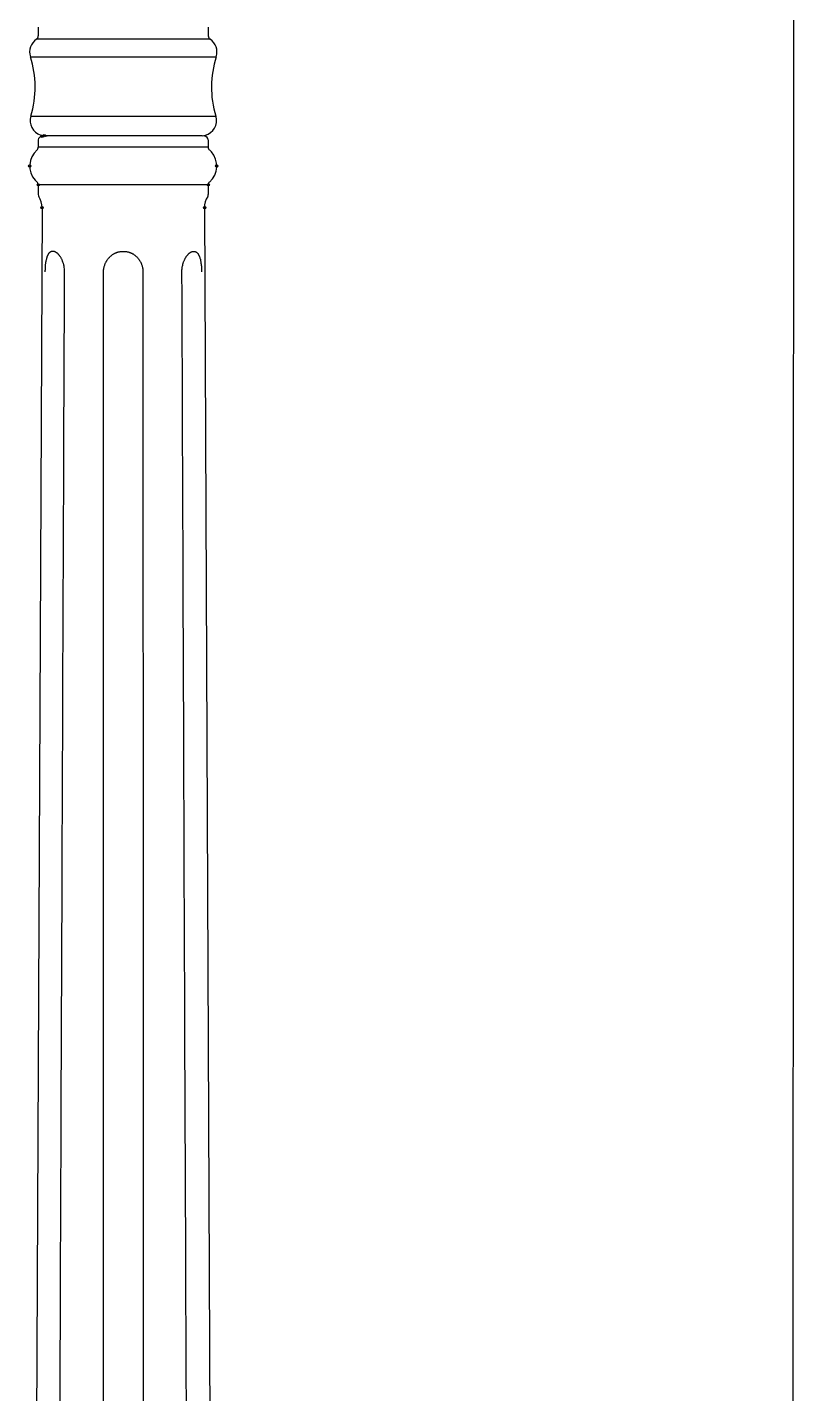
# Model space of a CAD drawing. Extents: x 0 to 91, y 0 to 417.
# Drawn here: x 16.1 to 74.5, y 104.2 to 208.3 of the extents above; entities that cross this region are included whole.
import ezdxf

# ---------------------------------------------------------------- set-up
doc = ezdxf.new("R2010")
doc.units = 0
doc.layers.add('LIVELLO_1', color=160, linetype='Continuous')

# ---------------------------------------------------------------- blocks, each defined once
blk = doc.blocks.new('AI9-BLK1')
at = {"layer": 'LIVELLO_1', "color": 7}
for p, q in [((29.44, 5.54), (29.35, -181.22)), ((-28.15, -0.33), (-28.15, -0.99)), ((-15.19, -0.33), (-15.19, -0.99)), ((-15.05, -1.24), (-28.28, -1.24)), ((-28.75, -2.57), (-14.58, -2.57)), ((-28.72, -7.09), (-14.61, -7.09)), ((-28.15, -8.91), (-28.15, -9.46)), ((-27.85, -8.63), (-27.47, -8.59)), ((-15.64, -8.59), (-27.69, -8.59)), ((-15.86, -8.59), (-27.47, -8.59)), ((-15.48, -8.63), (-15.86, -8.59)), ((-15.19, -8.91), (-15.19, -9.46)), ((-15.19, -9.46), (-28.15, -9.46)), ((-15.19, -12.33), (-28.15, -12.33)), ((-28.15, -12.33), (-28.15, -13.08)), ((-15.19, -12.33), (-15.19, -13.08)), ((-27.85, -14.07), (-28.44, -142.05)), ((-15.48, -14.07), (-14.9, -142.05))]:
    blk.add_line(p, q, dxfattribs=at)
for centre, radius in [((-27.69, -8.59), 0.09), ((-28.79, -10.89), 0.09), ((-14.54, -10.89), 0.0894), ((-27.86, -14.07), 0.0874)]:
    blk.add_circle(centre, radius, dxfattribs=at)
for centre, major_axis, ratio in [((-27.86, -8.63), (0.0051, -0.0925), 0.943642), ((-28.15, -12.33), (0.0894, 0), 0.979035), ((-15.19, -12.33), (0.0887, 0), 0.98653), ((-15.47, -14.07), (-0.002, -0.0925), 0.965328)]:
    blk.add_ellipse(centre, major_axis=major_axis, ratio=ratio, dxfattribs=at)
for points in [[(-28.28, -1.24), (-28.19, -1.18), (-28.15, -1.09), (-28.15, -0.99)], [(-15.19, -0.99), (-15.19, -1.09), (-15.13, -1.18), (-15.05, -1.24)], [(-28.28, -1.24), (-28.72, -1.53), (-28.91, -2.07), (-28.75, -2.57)], [(-14.58, -2.57), (-14.42, -2.07), (-14.61, -1.53), (-15.05, -1.24)], [(-28.72, -7.09), (-28.26, -5.61), (-28.28, -4.04), (-28.75, -2.57)], [(-14.58, -2.57), (-15.05, -4.04), (-15.07, -5.61), (-14.61, -7.09)], [(-27.85, -8.63), (-28.02, -8.63), (-28.15, -8.76), (-28.15, -8.91)], [(-15.19, -8.91), (-15.19, -8.76), (-15.32, -8.63), (-15.48, -8.63)], [(-28.24, -9.67), (-28.18, -9.62), (-28.15, -9.54), (-28.15, -9.46)], [(-15.19, -9.46), (-15.19, -9.54), (-15.15, -9.62), (-15.09, -9.67)], [(-28.15, -12.33), (-28.15, -12.25), (-28.18, -12.17), (-28.24, -12.12)], [(-15.09, -12.12), (-15.15, -12.17), (-15.19, -12.25), (-15.19, -12.33)], [(-28.15, -13.08), (-28.15, -13.13), (-28.13, -13.19), (-28.1, -13.23)], [(-27.85, -14.07), (-27.85, -13.78), (-27.94, -13.48), (-28.1, -13.23)], [(-15.23, -13.23), (-15.39, -13.48), (-15.48, -13.78), (-15.48, -14.07)], [(-15.23, -13.23), (-15.2, -13.19), (-15.19, -13.13), (-15.19, -13.08)]]:
    blk.add_open_spline(points, degree=3, dxfattribs=at)
for points, knots in [([(-28.72, -7.09), (-28.91, -7.7), (-28.57, -8.35), (-27.96, -8.54), (-27.87, -8.57), (-27.78, -8.58), (-27.69, -8.59)], [0, 0, 0, 0, 1, 1, 1, 2, 2, 2, 2]), ([(-15.64, -8.59), (-15, -8.55), (-14.52, -7.99), (-14.56, -7.35), (-14.57, -7.27), (-14.58, -7.17), (-14.61, -7.09)], [0, 0, 0, 0, 1, 1, 1, 2, 2, 2, 2]), ([(-28.24, -9.67), (-28.92, -10.27), (-28.98, -11.3), (-28.38, -11.98), (-28.34, -12.03), (-28.29, -12.08), (-28.24, -12.12)], [0, 0, 0, 0, 1, 1, 1, 2, 2, 2, 2]), ([(-15.09, -12.12), (-14.41, -11.52), (-14.35, -10.48), (-14.95, -9.81), (-15, -9.76), (-15.04, -9.72), (-15.09, -9.67)], [0, 0, 0, 0, 1, 1, 1, 2, 2, 2, 2]), ([(-26.14, -18.97), (-26.14, -18.92), (-26.14, -18.86), (-26.15, -18.8), (-26.15, -18.75), (-26.15, -18.69), (-26.16, -18.64), (-26.17, -18.6), (-26.17, -18.56), (-26.18, -18.52), (-26.19, -18.48), (-26.2, -18.44), (-26.2, -18.4), (-26.22, -18.37), (-26.22, -18.34), (-26.23, -18.32), (-26.24, -18.29), (-26.25, -18.26), (-26.26, -18.23), (-26.27, -18.21), (-26.27, -18.18), (-26.29, -18.16), (-26.3, -18.13), (-26.31, -18.1), (-26.32, -18.07), (-26.33, -18.05), (-26.34, -18.02), (-26.35, -18), (-26.37, -17.97), (-26.38, -17.95), (-26.39, -17.92), (-26.4, -17.9), (-26.42, -17.88), (-26.43, -17.86), (-26.45, -17.84), (-26.46, -17.81), (-26.47, -17.79), (-26.49, -17.77), (-26.5, -17.76), (-26.52, -17.74), (-26.53, -17.72), (-26.54, -17.7), (-26.56, -17.68), (-26.57, -17.67), (-26.58, -17.65), (-26.6, -17.63), (-26.61, -17.62), (-26.63, -17.6), (-26.64, -17.59), (-26.65, -17.58), (-26.67, -17.57), (-26.68, -17.55), (-26.7, -17.54), (-26.71, -17.53), (-26.72, -17.52), (-26.74, -17.51), (-26.75, -17.5), (-26.77, -17.49), (-26.78, -17.48), (-26.79, -17.47), (-26.81, -17.46), (-26.82, -17.46), (-26.83, -17.45), (-26.85, -17.44), (-26.86, -17.44), (-26.87, -17.43), (-26.88, -17.43), (-26.9, -17.42), (-26.91, -17.42), (-26.93, -17.42), (-26.93, -17.41), (-26.95, -17.41), (-26.96, -17.4), (-26.98, -17.4), (-26.99, -17.4), (-27, -17.4), (-27.02, -17.4), (-27.03, -17.4), (-27.04, -17.4), (-27.05, -17.4), (-27.06, -17.4), (-27.08, -17.4), (-27.09, -17.4), (-27.1, -17.4), (-27.11, -17.4), (-27.13, -17.4), (-27.14, -17.41), (-27.15, -17.41), (-27.16, -17.42), (-27.16, -17.42), (-27.18, -17.43), (-27.19, -17.43), (-27.2, -17.44), (-27.21, -17.44), (-27.23, -17.45), (-27.24, -17.46), (-27.25, -17.46), (-27.26, -17.47), (-27.27, -17.48), (-27.28, -17.49), (-27.29, -17.5), (-27.3, -17.51), (-27.31, -17.52), (-27.32, -17.53), (-27.33, -17.54), (-27.34, -17.55), (-27.35, -17.56), (-27.36, -17.58), (-27.36, -17.59), (-27.38, -17.6), (-27.38, -17.62), (-27.39, -17.63), (-27.41, -17.65), (-27.41, -17.67), (-27.42, -17.68), (-27.43, -17.7), (-27.44, -17.72), (-27.45, -17.74), (-27.46, -17.76), (-27.46, -17.77), (-27.47, -17.79), (-27.48, -17.81), (-27.49, -17.84), (-27.49, -17.86), (-27.5, -17.88), (-27.51, -17.9), (-27.51, -17.92), (-27.52, -17.95), (-27.53, -17.97), (-27.53, -18), (-27.54, -18.02), (-27.55, -18.05), (-27.55, -18.07), (-27.56, -18.1), (-27.56, -18.13), (-27.57, -18.16), (-27.57, -18.18), (-27.58, -18.21), (-27.59, -18.23), (-27.59, -18.26), (-27.59, -18.29), (-27.59, -18.32), (-27.6, -18.34), (-27.6, -18.37), (-27.61, -18.4), (-27.61, -18.44), (-27.62, -18.48), (-27.62, -18.52), (-27.62, -18.56), (-27.62, -18.6), (-27.63, -18.64), (-27.63, -18.69), (-27.63, -18.75), (-27.63, -18.8), (-27.64, -18.86), (-27.64, -18.92), (-27.64, -18.97)], [0, 0, 0, 0, 1, 1, 1, 2, 2, 2, 3, 3, 3, 4, 4, 4, 5, 5, 5, 6, 6, 6, 7, 7, 7, 8, 8, 8, 9, 9, 9, 10, 10, 10, 11, 11, 11, 12, 12, 12, 13, 13, 13, 14, 14, 14, 15, 15, 15, 16, 16, 16, 17, 17, 17, 18, 18, 18, 19, 19, 19, 20, 20, 20, 21, 21, 21, 22, 22, 22, 23, 23, 23, 24, 24, 24, 25, 25, 25, 26, 26, 26, 27, 27, 27, 28, 28, 28, 29, 29, 29, 30, 30, 30, 31, 31, 31, 32, 32, 32, 33, 33, 33, 34, 34, 34, 35, 35, 35, 36, 36, 36, 37, 37, 37, 38, 38, 38, 39, 39, 39, 40, 40, 40, 41, 41, 41, 42, 42, 42, 43, 43, 43, 44, 44, 44, 45, 45, 45, 46, 46, 46, 47, 47, 47, 48, 48, 48, 49, 49, 49, 50, 50, 50, 51, 51, 51, 52, 52, 52, 52]), ([(-23.17, -18.97), (-23.17, -18.92), (-23.17, -18.87), (-23.16, -18.81), (-23.15, -18.76), (-23.15, -18.71), (-23.14, -18.66), (-23.13, -18.62), (-23.12, -18.58), (-23.11, -18.55), (-23.1, -18.51), (-23.09, -18.47), (-23.08, -18.44), (-23.07, -18.41), (-23.06, -18.39), (-23.05, -18.36), (-23.04, -18.33), (-23.03, -18.31), (-23.02, -18.28), (-23.01, -18.25), (-22.99, -18.23), (-22.98, -18.21), (-22.97, -18.18), (-22.95, -18.15), (-22.93, -18.13), (-22.92, -18.1), (-22.9, -18.08), (-22.89, -18.06), (-22.87, -18.03), (-22.85, -18.01), (-22.84, -17.99), (-22.82, -17.96), (-22.8, -17.94), (-22.78, -17.92), (-22.76, -17.89), (-22.75, -17.88), (-22.72, -17.86), (-22.71, -17.83), (-22.69, -17.81), (-22.67, -17.79), (-22.65, -17.78), (-22.63, -17.76), (-22.6, -17.74), (-22.58, -17.72), (-22.56, -17.7), (-22.54, -17.69), (-22.52, -17.67), (-22.5, -17.66), (-22.48, -17.64), (-22.45, -17.63), (-22.43, -17.62), (-22.41, -17.6), (-22.39, -17.59), (-22.37, -17.58), (-22.34, -17.56), (-22.32, -17.55), (-22.3, -17.54), (-22.28, -17.53), (-22.26, -17.52), (-22.24, -17.51), (-22.21, -17.5), (-22.19, -17.5), (-22.17, -17.49), (-22.15, -17.48), (-22.13, -17.47), (-22.11, -17.46), (-22.09, -17.46), (-22.06, -17.45), (-22.03, -17.44), (-22, -17.44), (-21.97, -17.43), (-21.94, -17.42), (-21.91, -17.42), (-21.87, -17.41), (-21.83, -17.4), (-21.79, -17.4), (-21.75, -17.4), (-21.71, -17.4), (-21.66, -17.4)], [0, 0, 0, 0, 1, 1, 1, 2, 2, 2, 3, 3, 3, 4, 4, 4, 5, 5, 5, 6, 6, 6, 7, 7, 7, 8, 8, 8, 9, 9, 9, 10, 10, 10, 11, 11, 11, 12, 12, 12, 13, 13, 13, 14, 14, 14, 15, 15, 15, 16, 16, 16, 17, 17, 17, 18, 18, 18, 19, 19, 19, 20, 20, 20, 21, 21, 21, 22, 22, 22, 23, 23, 23, 24, 24, 24, 25, 25, 25, 26, 26, 26, 26]), ([(-21.66, -17.4), (-21.62, -17.4), (-21.59, -17.4), (-21.54, -17.4), (-21.5, -17.4), (-21.46, -17.41), (-21.42, -17.42), (-21.39, -17.42), (-21.36, -17.43), (-21.33, -17.44), (-21.3, -17.44), (-21.27, -17.45), (-21.24, -17.46), (-21.22, -17.46), (-21.2, -17.47), (-21.18, -17.48), (-21.16, -17.49), (-21.14, -17.5), (-21.12, -17.5), (-21.1, -17.51), (-21.07, -17.52), (-21.06, -17.53), (-21.04, -17.54), (-21.01, -17.55), (-20.99, -17.56), (-20.97, -17.57), (-20.95, -17.59), (-20.92, -17.6), (-20.9, -17.61), (-20.88, -17.63), (-20.86, -17.64), (-20.84, -17.66), (-20.81, -17.67), (-20.79, -17.69), (-20.77, -17.7), (-20.75, -17.72), (-20.73, -17.74), (-20.71, -17.76), (-20.69, -17.77), (-20.67, -17.79), (-20.65, -17.81), (-20.63, -17.83), (-20.61, -17.85), (-20.59, -17.87), (-20.57, -17.89), (-20.55, -17.91), (-20.53, -17.94), (-20.51, -17.96), (-20.5, -17.98), (-20.48, -18.01), (-20.46, -18.03), (-20.44, -18.06), (-20.43, -18.08), (-20.41, -18.1), (-20.4, -18.13), (-20.38, -18.15), (-20.37, -18.18), (-20.36, -18.21), (-20.34, -18.23), (-20.33, -18.25), (-20.31, -18.28), (-20.31, -18.31), (-20.29, -18.33), (-20.28, -18.36), (-20.28, -18.39), (-20.26, -18.41), (-20.25, -18.44), (-20.24, -18.47), (-20.23, -18.51), (-20.22, -18.55), (-20.21, -18.58), (-20.2, -18.62), (-20.2, -18.66), (-20.18, -18.71), (-20.18, -18.76), (-20.18, -18.81), (-20.17, -18.87), (-20.17, -18.92), (-20.17, -18.97)], [0, 0, 0, 0, 1, 1, 1, 2, 2, 2, 3, 3, 3, 4, 4, 4, 5, 5, 5, 6, 6, 6, 7, 7, 7, 8, 8, 8, 9, 9, 9, 10, 10, 10, 11, 11, 11, 12, 12, 12, 13, 13, 13, 14, 14, 14, 15, 15, 15, 16, 16, 16, 17, 17, 17, 18, 18, 18, 19, 19, 19, 20, 20, 20, 21, 21, 21, 22, 22, 22, 23, 23, 23, 24, 24, 24, 25, 25, 25, 26, 26, 26, 26]), ([(-17.19, -18.97), (-17.19, -18.92), (-17.19, -18.86), (-17.19, -18.8), (-17.18, -18.75), (-17.18, -18.69), (-17.17, -18.64), (-17.17, -18.6), (-17.16, -18.56), (-17.15, -18.52), (-17.14, -18.47), (-17.13, -18.44), (-17.13, -18.4), (-17.12, -18.37), (-17.11, -18.34), (-17.1, -18.32), (-17.1, -18.29), (-17.09, -18.26), (-17.08, -18.23), (-17.07, -18.21), (-17.06, -18.18), (-17.05, -18.15), (-17.04, -18.13), (-17.02, -18.1), (-17.01, -18.07), (-17, -18.05), (-16.99, -18.02), (-16.98, -18), (-16.96, -17.97), (-16.95, -17.95), (-16.94, -17.92), (-16.93, -17.9), (-16.91, -17.88), (-16.9, -17.86), (-16.89, -17.84), (-16.87, -17.81), (-16.86, -17.79), (-16.84, -17.77), (-16.83, -17.76), (-16.82, -17.74), (-16.8, -17.72), (-16.79, -17.7), (-16.77, -17.68), (-16.76, -17.67), (-16.75, -17.65), (-16.73, -17.63), (-16.72, -17.62), (-16.71, -17.6), (-16.69, -17.59), (-16.68, -17.58), (-16.66, -17.57), (-16.65, -17.55), (-16.63, -17.54), (-16.62, -17.53), (-16.61, -17.52), (-16.59, -17.51), (-16.58, -17.5), (-16.57, -17.49), (-16.55, -17.48), (-16.54, -17.47), (-16.53, -17.46), (-16.51, -17.46), (-16.5, -17.45), (-16.49, -17.44), (-16.47, -17.44), (-16.46, -17.43), (-16.44, -17.43), (-16.43, -17.42), (-16.42, -17.42), (-16.41, -17.42), (-16.39, -17.41), (-16.38, -17.41), (-16.37, -17.4), (-16.36, -17.4), (-16.34, -17.4), (-16.33, -17.4), (-16.32, -17.4), (-16.3, -17.4), (-16.29, -17.4), (-16.28, -17.4), (-16.27, -17.4), (-16.26, -17.4), (-16.24, -17.4), (-16.23, -17.4), (-16.22, -17.4), (-16.21, -17.41), (-16.2, -17.41), (-16.18, -17.42), (-16.17, -17.42), (-16.16, -17.42), (-16.15, -17.43), (-16.14, -17.43), (-16.13, -17.44), (-16.11, -17.44), (-16.11, -17.45), (-16.09, -17.46), (-16.08, -17.46), (-16.07, -17.47), (-16.06, -17.48), (-16.05, -17.49), (-16.04, -17.5), (-16.03, -17.51), (-16.02, -17.52), (-16.01, -17.53), (-16, -17.54), (-15.99, -17.55), (-15.98, -17.57), (-15.97, -17.58), (-15.96, -17.59), (-15.96, -17.6), (-15.95, -17.62), (-15.94, -17.63), (-15.93, -17.65), (-15.92, -17.67), (-15.91, -17.68), (-15.9, -17.7), (-15.89, -17.72), (-15.89, -17.74), (-15.88, -17.76), (-15.87, -17.77), (-15.86, -17.79), (-15.85, -17.81), (-15.84, -17.84), (-15.84, -17.86), (-15.83, -17.88), (-15.82, -17.9), (-15.82, -17.92), (-15.81, -17.95), (-15.8, -17.97), (-15.79, -18), (-15.79, -18.02), (-15.78, -18.05), (-15.78, -18.07), (-15.77, -18.1), (-15.77, -18.13), (-15.76, -18.16), (-15.76, -18.18), (-15.75, -18.21), (-15.75, -18.23), (-15.74, -18.26), (-15.74, -18.29), (-15.74, -18.32), (-15.73, -18.34), (-15.73, -18.37), (-15.73, -18.4), (-15.72, -18.44), (-15.72, -18.48), (-15.71, -18.52), (-15.71, -18.56), (-15.71, -18.6), (-15.7, -18.64), (-15.7, -18.69), (-15.7, -18.75), (-15.7, -18.8), (-15.7, -18.8), (-15.7, -18.97), (-15.7, -18.97)], [0, 0, 0, 0, 1, 1, 1, 2, 2, 2, 3, 3, 3, 4, 4, 4, 5, 5, 5, 6, 6, 6, 7, 7, 7, 8, 8, 8, 9, 9, 9, 10, 10, 10, 11, 11, 11, 12, 12, 12, 13, 13, 13, 14, 14, 14, 15, 15, 15, 16, 16, 16, 17, 17, 17, 18, 18, 18, 19, 19, 19, 20, 20, 20, 21, 21, 21, 22, 22, 22, 23, 23, 23, 24, 24, 24, 25, 25, 25, 26, 26, 26, 27, 27, 27, 28, 28, 28, 29, 29, 29, 30, 30, 30, 31, 31, 31, 32, 32, 32, 33, 33, 33, 34, 34, 34, 35, 35, 35, 36, 36, 36, 37, 37, 37, 38, 38, 38, 39, 39, 39, 40, 40, 40, 41, 41, 41, 42, 42, 42, 43, 43, 43, 44, 44, 44, 45, 45, 45, 46, 46, 46, 47, 47, 47, 48, 48, 48, 49, 49, 49, 50, 50, 50, 51, 51, 51, 52, 52, 52, 52]), ([(-26.62, -138.69), (-26.54, -118.74), (-26.46, -98.79), (-26.38, -78.84), (-26.3, -58.88), (-26.22, -38.93), (-26.14, -18.97)], [0, 0, 0, 0, 1, 1, 1, 2, 2, 2, 2]), ([(-23.17, -138.69), (-23.17, -118.74), (-23.17, -98.79), (-23.17, -78.84), (-23.17, -78.84), (-23.17, -18.97), (-23.17, -18.97)], [0, 0, 0, 0, 1, 1, 1, 2, 2, 2, 2]), ([(-20.17, -18.97), (-20.16, -38.93), (-20.16, -58.88), (-20.16, -78.84), (-20.16, -78.84), (-20.16, -138.69), (-20.16, -138.69)], [0, 0, 0, 0, 1, 1, 1, 2, 2, 2, 2]), ([(-16.71, -138.69), (-16.8, -118.74), (-16.88, -98.79), (-16.96, -78.84), (-17.04, -58.88), (-17.11, -38.93), (-17.19, -18.97)], [0, 0, 0, 0, 1, 1, 1, 2, 2, 2, 2])]:
    blk.add_open_spline(points, degree=3, knots=knots, dxfattribs=at)

msp = doc.modelspace()

# ---------------------------------------------------------------- block references
at = {"layer": 'LIVELLO_1', "color": 7}
msp.add_blockref('AI9-BLK1', (45.081141, 208.587613), dxfattribs=at)

doc.saveas('drawing.dxf')
